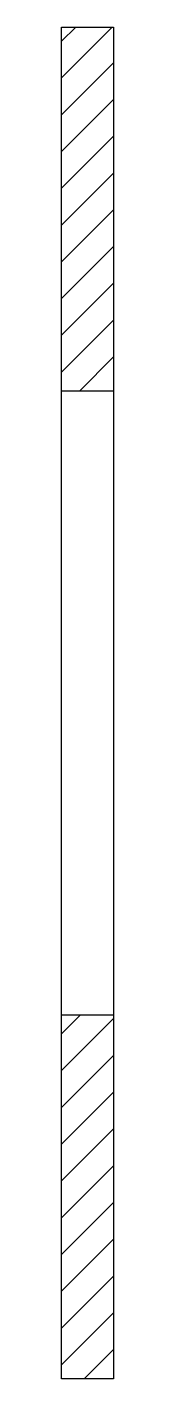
# Model space of a CAD drawing. Extents: x 45.3 to 109.2, y 37.3 to 97.7.
# Drawn here: x 108.17 to 109.17, y 71.68 to 97.68 of the extents above.
import ezdxf

# ---------------------------------------------------------------- set-up
doc = ezdxf.new("R2010")
doc.units = 0
doc.layers.get('0').update_dxf_attribs({"linetype": 'CONTINUOUS'})

msp = doc.modelspace()

# ---------------------------------------------------------------- linework, layer by layer
at = {"color": 7, "linetype": 'CONTINUOUS'}
for p, q in [((108.171, 97.677), (109.171, 97.677)), ((108.171, 71.677), (108.171, 97.677)), ((108.171, 97.677), (109.171, 97.677)), ((108.171, 90.677), (108.171, 97.677)), ((109.171, 97.677), (109.171, 71.677)), ((109.171, 97.677), (109.171, 90.677)), ((109.171, 90.677), (108.171, 90.677)), ((108.171, 78.677), (109.171, 78.677)), ((108.171, 71.677), (108.171, 78.677)), ((109.171, 78.677), (109.171, 71.677)), ((109.171, 71.677), (108.171, 71.677)), ((109.171, 71.677), (108.171, 71.677))]:
    msp.add_line(p, q, dxfattribs=at)
at = {"color": 3, "linetype": 'CONTINUOUS'}
for p, q in [((108.171, 96.698), (109.15, 97.677)), ((108.171, 97.405), (108.443, 97.677)), ((108.171, 95.99), (109.171, 96.99)), ((108.171, 95.283), (109.171, 96.283)), ((108.171, 94.576), (109.171, 95.576)), ((108.171, 93.869), (109.171, 94.869)), ((108.171, 93.162), (109.171, 94.162)), ((108.171, 92.455), (109.171, 93.455)), ((108.171, 91.748), (109.171, 92.748)), ((108.171, 91.041), (109.171, 92.041)), ((108.514, 90.677), (109.171, 91.334)), ((108.171, 78.313), (108.535, 78.677)), ((108.171, 77.606), (109.171, 78.606)), ((108.171, 76.899), (109.171, 77.899)), ((108.171, 76.191), (109.171, 77.191)), ((108.171, 75.484), (109.171, 76.484)), ((108.171, 74.777), (109.171, 75.777)), ((108.171, 74.07), (109.171, 75.07)), ((108.171, 73.363), (109.171, 74.363)), ((108.171, 72.656), (109.171, 73.656)), ((108.171, 71.949), (109.171, 72.949)), ((108.606, 71.677), (109.171, 72.242))]:
    msp.add_line(p, q, dxfattribs=at)

doc.saveas('drawing.dxf')
